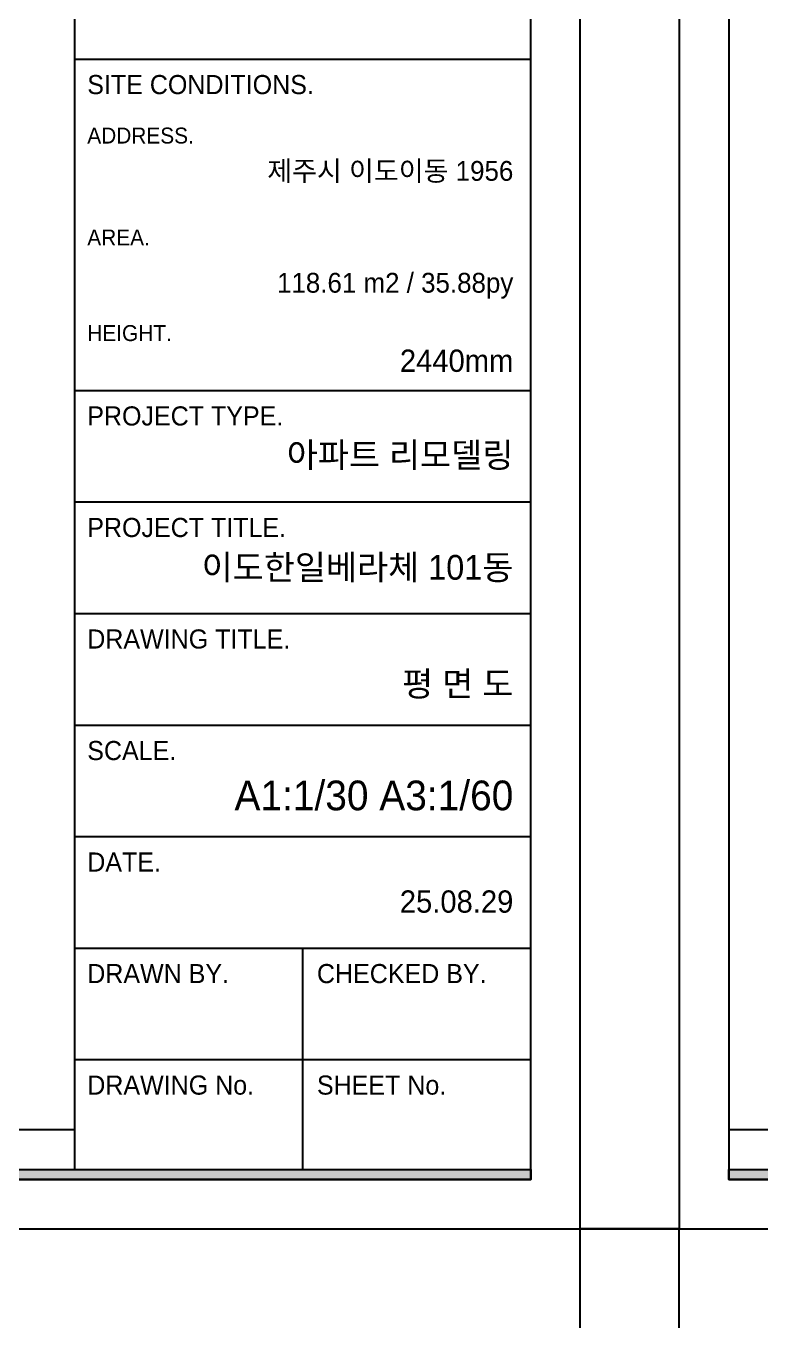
# Model space of a CAD drawing. Header units: millimetres. Extents: x 204923 to 257123, y 77248 to 107783.
# Drawn here: x 227366 to 231817, y 88763 to 96652 of the extents above; entities that cross this region are included whole.
import ezdxf
from ezdxf.enums import TextEntityAlignment as Align

# ---------------------------------------------------------------- set-up
doc = ezdxf.new("R2010")
doc.units = ezdxf.units.MM
doc.header["$LTSCALE"] = 30
doc.layers.get('DEFPOINTS').update_dxf_attribs({"color": 248})
doc.layers.add('F-SYM', color=7, linetype='Continuous')
doc.layers.add('FORM(YOURNAME)-11', color=1, linetype='Continuous')
doc.styles.add('YOURNAME', font='HY울릉도M.TTF')

# ---------------------------------------------------------------- blocks, each defined once
blk = doc.blocks.new('FORM-PLAN')
at = {"layer": 'FORM(YOURNAME)-11'}
h = blk.add_hatch(color=256, dxfattribs=at)
h.dxf.hatch_style = 1
h.paths.add_polyline_path([(-71444, 55115), (10556, 55115), (10556, 54915), (-71444, 54915)])
h.paths.add_polyline_path([(-71444, -2085), (10556, -2085), (10556, -2285), (-71444, -2285)])
at = {"layer": 'DEFPOINTS', "color": 158}
for p, q in [((1346, 54915), (1346, -2085)), ((1346, -1285), (-71444, -1285))]:
    blk.add_line(p, q, dxfattribs=at)
blk.add_lwpolyline([(-71444, -2285), (10556, -2285), (10556, 55115), (-71444, 55115)], close=True, dxfattribs=at)
at = {"layer": 'DEFPOINTS', "color": 1}
for points in [[(-72444, -5285), (-72444, -3285), (-74444, -3285)], [(11556, -5285), (11556, -3285), (13556, -3285)]]:
    blk.add_lwpolyline(points, dxfattribs=at)
at = {"layer": 'FORM(YOURNAME)-11', "color": 14}
for p, q in [((1346, 20344), (10556, 20344)), ((1346, 13651), (10556, 13651)), ((1346, 11398), (10556, 11398)), ((1346, 9146), (10556, 9146)), ((1346, 6893), (10556, 6893)), ((1346, 4641), (10556, 4641)), ((1346, 2388), (10556, 2388)), ((5951, 2388), (5951, -2085)), ((1346, 136), (10556, 136))]:
    blk.add_line(p, q, dxfattribs=at)
at = {"layer": 'FORM(YOURNAME)-11', "color": 250}
blk.add_lwpolyline([(-72444, -3285), (11556, -3285), (11556, 56115), (-72444, 56115)], close=True, dxfattribs=at)
at = {"layer": 'FORM(YOURNAME)-11'}
blk.add_lwpolyline([(-71444, -2085), (10556, -2085), (10556, -2285), (-71444, -2285)], close=True, dxfattribs=at)
at = {"layer": 'FORM(YOURNAME)-11', "color": 14, "style": 'YOURNAME'}
for s, height, p in [('SITE CONDITIONS.', 386.14, (1603, 19829)), ('PROJECT TYPE.', 386.14, (1603, 13136)), ('PROJECT TITLE.', 386.14, (1603, 10883)), ('DRAWING TITLE.', 386.14, (1603, 8631)), ('SCALE.', 386.1, (1603, 6378)), ('DATE.', 386.1, (1603, 4126)), ('DRAWN BY.', 386.1, (1603, 1873)), ('CHECKED BY.', 386.14, (6240, 1873)), ('DRAWING No.', 386.14, (1603, -379)), ('SHEET No.', 386.1, (6240, -379))]:
    blk.add_text(s, height=height, dxfattribs=at).set_placement(p, align=Align.MIDDLE_LEFT)
at = {"layer": 'FORM(YOURNAME)-11', "color": 251, "style": 'YOURNAME'}
for s, p in [('ADDRESS.', (1603, 18799)), ('AREA.', (1603, 16740)), ('HEIGHT.', (1603, 14809))]:
    blk.add_text(s, height=321.8, dxfattribs=at).set_placement(p, align=Align.MIDDLE_LEFT)
at = {"layer": 'FORM(YOURNAME)-11', "color": 3, "style": 'YOURNAME'}
for tag, height, p in [('1', 450, (9905, 18188)), ('2', 450, (9905, 17544)), ('3', 450, (9905, 16257)), ('4', 450, (9905, 14326)), ('5', 515, (9905, 12009)), ('6', 515, (9905, 9757)), ('7', 515, (9905, 7504)), ('8', 515, (9905, 5252)), ('9', 515, (9905, 2999)), ('10', 515, (5655, 811)), ('11', 515, (9905, 747)), ('12', 515, (5655, -1441)), ('13', 515, (9905, -1441))]:
    blk.add_attdef(tag, text='', height=height, dxfattribs=at).set_placement(p, align=Align.MIDDLE_RIGHT)

msp = doc.modelspace()

# ---------------------------------------------------------------- block references
at = {"layer": 'F-SYM'}
ref = msp.add_blockref('FORM-PLAN', (227255.9, 90348.4), dxfattribs=dict(at, xscale=0.3, yscale=0.3, zscale=0.3))
ref.add_attrib('4', '2440mm', dxfattribs={"layer": 'FORM(YOURNAME)-11', "color": 3, "height": 135, "style": 'YOURNAME'}).set_placement((230317.4, 94623.7), align=Align.MIDDLE_RIGHT)
ref.add_attrib('3', '118.61 m2 / 35.88py', dxfattribs={"layer": 'FORM(YOURNAME)-11', "color": 3, "height": 120, "style": 'YOURNAME'}).set_placement((230317.4, 95096.1), align=Align.MIDDLE_RIGHT)
ref.add_attrib('1', '제주시 이도이동 1956', dxfattribs={"layer": 'FORM(YOURNAME)-11', "color": 3, "height": 120, "style": 'YOURNAME'}).set_placement((230317.4, 95774), align=Align.MIDDLE_RIGHT)
ref.add_attrib('5', '아파트 리모델링', dxfattribs={"layer": 'FORM(YOURNAME)-11', "color": 3, "height": 150, "style": 'YOURNAME'}).set_placement((230317.4, 94052.4), align=Align.MIDDLE_RIGHT)
ref.add_attrib('6', '이도한일베라체 101동', dxfattribs={"layer": 'FORM(YOURNAME)-11', "color": 3, "height": 150, "style": 'YOURNAME'}).set_placement((230317.4, 93371.7), align=Align.MIDDLE_RIGHT)
ref.add_attrib('7', '평 면 도', dxfattribs={"layer": 'FORM(YOURNAME)-11', "color": 3, "height": 150, "style": 'YOURNAME'}).set_placement((230317.4, 92666.2), align=Align.MIDDLE_RIGHT)
ref.add_attrib('8', 'A1:1/30 A3:1/60', dxfattribs={"layer": 'FORM(YOURNAME)-11', "color": 3, "height": 180, "style": 'YOURNAME'}).set_placement((230317.4, 91989.7), align=Align.MIDDLE_RIGHT)
ref.add_attrib('9', '25.08.29', dxfattribs={"layer": 'FORM(YOURNAME)-11', "color": 3, "height": 135, "style": 'YOURNAME'}).set_placement((230317.4, 91346.8), align=Align.MIDDLE_RIGHT)
at = {"layer": 'F-SYM', "xscale": 0.3, "yscale": 0.3, "zscale": 0.3}
msp.add_blockref('FORM-PLAN', (253055.9, 90348.4), dxfattribs=at)

doc.saveas('drawing.dxf')
